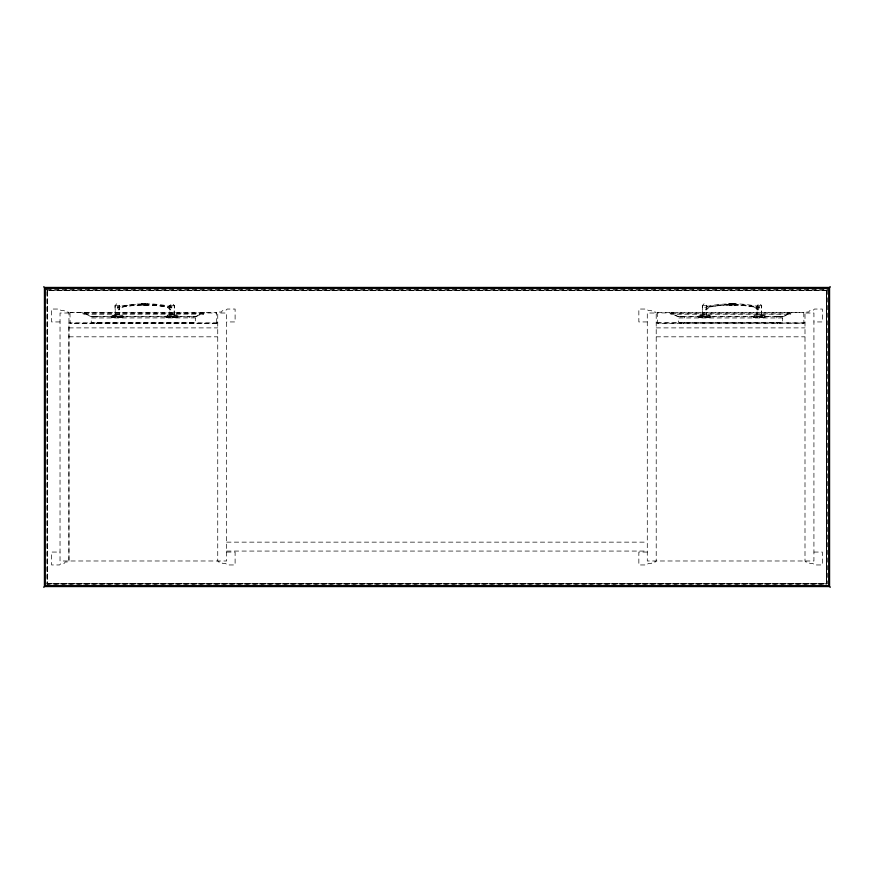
<?xml version="1.0" encoding="UTF-8"?>
<svg xmlns="http://www.w3.org/2000/svg" width="874" height="874" viewBox="0 0 874 874"><rect width="100%" height="100%" fill="white"/><g stroke="black" fill="none" stroke-linecap="round" stroke-linejoin="round"><path stroke-width="0.66" stroke-dasharray="4.37 3.28" d="M171.763 307.954A118.383 118.383 0 0 0 147.881 305.015L147.903 303.923L141.533 303.802L145.652 303.824L141.544 304.414A118.984 118.984 0 0 0 117.542 307.375M759.32 306.774A119.585 119.585 0 0 0 735.198 303.802L728.829 304.414A118.984 118.984 0 0 0 704.826 307.375M115.204 305.692C114.385 310.576 117.706 315.733 112.528 315.842M169.971 305.692L169.775 314.771L169.775 305.692L172.32 303.354L174.429 305.692L174.123 315.099L176.799 315.099L176.909 315.842M702.488 305.692C701.669 310.576 704.99 315.733 699.812 315.842M757.255 305.692L757.07 314.771L757.07 305.692L759.604 303.354L761.724 305.692L761.407 315.099L764.084 315.099L764.204 315.842M759.32 306.796L759.047 307.954A118.383 118.383 0 0 0 735.165 305.015L735.187 303.923L728.818 303.802L735.176 304.414A118.984 118.984 0 0 1 759.189 307.375M97.2 322.364L96.588 323.347A1.759 1.3 -90 0 1 96.206 323.424A1.759 1.3 90 0 0 96.588 323.282M203.828 313.012L204.134 312.488L203.325 314.181M216.523 323.325L69.986 323.183M803.905 312.641L657.204 312.947M683.872 323.282A1.759 1.3 90 0 1 683.49 323.358A1.759 1.3 -90 0 0 683.872 323.347L684.484 322.364M776.735 317.972L776.931 317.164M670.096 313.012L670.839 314.247L790.369 314.181L791.156 312.761M803.763 312.521L803.905 323.227L657.204 322.867L657.456 323.358M82.713 312.641L83.205 314.105L84.057 313.69M60.033 321.938L51.599 321.938L51.599 309.046L59.541 309.046L61.027 310.532L63.507 310.532A1.486 1.486 0 0 1 64.993 312.018L68.227 312.051L68.959 313.012L68.959 560.988L68.096 561.971L64.993 561.982A1.486 1.486 0 0 1 63.507 563.468L61.027 563.468L59.541 564.954L51.599 564.954L51.599 552.062L60.033 552.062M203.576 313.69L83.063 313.69M226.672 552.062L235.106 552.062L235.106 564.954L227.174 564.954L225.678 563.468L223.198 563.468A1.486 1.486 0 0 1 221.712 561.982L218.478 561.949L217.746 560.988L217.746 313.012L218.478 312.051L221.712 312.018A1.486 1.486 0 0 1 223.198 310.532L225.678 310.532L227.174 309.046L235.106 309.046L235.106 321.938L226.672 321.938M788.774 312.597L786.534 315.001M790.85 313.886L670.347 313.69M813.923 552.062L822.358 552.062L822.358 564.954L814.426 564.954L812.94 563.468L810.46 563.468A1.486 1.486 0 0 1 808.963 561.982L805.73 561.949L804.998 560.988L804.998 313.012L805.73 312.051L808.963 312.018A1.486 1.486 0 0 1 810.46 310.532L812.94 310.532L814.426 309.046L822.358 309.046L822.358 321.938L813.923 321.938M759.047 307.954L758.151 309.986L754.317 307.08A118.263 118.263 0 0 0 735.165 305.113L728.85 305.015A118.285 118.285 0 0 0 709.699 307.08L705.864 309.986L704.695 306.774M216.719 322.932L216.686 312.761M84.057 313.755L84.549 312.521M671.341 313.755L671.735 312.597M70.018 312.641L216.719 313.012L216.228 312.455L70.16 312.586M189.494 317.59L189.877 316.858M803.993 322.998L657.696 323.358L657.204 312.881M201.49 312.597L199.239 315.001M174.123 315.099L174.232 305.692M761.407 315.099L761.527 305.692M69.986 312.761L70.117 323.325M216.621 323.172L70.16 323.293M112.593 315.208L122.141 315.208L122.141 315.842M167.36 315.208L167.295 315.842M699.877 315.208L709.426 315.208L709.426 315.842M764.204 315.208L754.743 315.099L754.59 315.842M167.447 315.099L176.756 315.099M115.324 315.099L115.007 305.692L117.116 303.354L119.662 305.692L119.345 315.099L119.465 305.692M702.609 315.099L702.292 305.692L704.411 303.354L706.946 305.692L706.629 315.099L706.749 305.692M111.206 316.18L123.463 316.18L123.3 317.688L111.369 317.688L111.206 316.18L123.463 316.18M165.973 316.18L177.903 315.842L178.067 317.688L166.147 317.688L165.973 316.18L178.23 316.18M46.967 584.018L47.633 583.351M698.49 316.18L710.409 315.842L710.584 317.688L698.665 317.688L698.49 316.18L710.748 316.18M753.268 316.18L765.187 315.842L765.351 317.688L753.432 317.688L753.268 316.18L765.526 316.18M828.803 288.212L826.367 290.649L826.367 583.351L827.033 584.018M787.299 314.345L787.998 313.679M777.161 316.923L777.838 316.464M84.45 312.663L89.072 315.962M671.735 312.663L672.335 312.586M199.239 314.935L195.721 316.574A19.162 13.776 -90 0 1 191.876 316.683L94.763 316.617A19.162 13.776 90 0 1 90.907 316.574L87.389 314.935M784.852 315.962L786.534 314.935M785.715 315.459L783.017 316.574A19.162 13.776 -90 0 1 779.16 316.683L682.048 316.683A19.162 13.776 90 0 1 678.202 316.574L674.684 315.001L672.434 312.597M203.325 314.116L83.554 314.247M197.557 315.896L195.721 316.508A19.162 13.776 90 0 1 191.876 316.683A18.168 13.427 -90 0 0 195.721 316.508A18.168 13.427 90 0 1 191.876 316.617M117.411 306.774L118.58 309.986L122.415 307.08A118.285 118.285 0 0 1 141.566 305.113L147.881 305.113A118.263 118.263 0 0 1 167.021 307.08L170.867 309.986L172.036 306.774A119.585 119.585 0 0 0 147.903 303.802L141.555 305.015A118.383 118.383 0 0 0 117.673 307.954M735.198 303.802L728.85 305.015A118.383 118.383 0 0 0 704.957 307.954M657.576 312.531L803.698 312.553M171.894 307.375A118.984 118.984 0 0 0 147.892 304.414L141.533 303.923A119.465 119.465 0 0 0 117.433 306.894M735.165 305.015L731.079 305.07L731.079 303.802L732.936 304.414L731.079 304.152L732.936 303.802L732.936 305.113L728.85 305.113L735.165 305.015L731.079 303.923M141.533 303.923L145.652 304.414L143.795 304.141M143.795 304.414L145.652 304.152M731.079 304.414L732.936 304.152M778.024 316.497L779.16 316.617A19.162 13.776 90 0 0 783.017 316.574A18.168 13.427 90 0 1 779.16 316.617A18.168 13.427 -90 0 0 783.017 316.508M147.881 305.015L143.795 305.113L143.795 303.802L145.652 303.824L145.652 305.113L141.555 305.113L147.881 305.015L143.795 303.923M732.008 303.923L732.936 303.901L728.818 303.923A119.465 119.465 0 0 0 704.717 306.894M46.89 289.906L827.11 289.906M46.967 289.982L827.033 289.982M826.848 290.179L47.152 290.179L47.152 583.821L826.848 583.821M826.662 290.354L47.338 290.354L47.338 583.646M826.465 290.55L47.535 290.55L47.535 583.45L826.465 583.45M731.079 303.824L732.936 303.901M728.818 303.802L735.187 303.923M731.079 305.015L732.008 305.015M115.007 305.692L119.662 305.692M169.775 305.692L174.429 305.692M702.292 305.692L706.946 305.692M757.07 305.692L761.724 305.692M68.959 313.012L60.033 313.012L60.033 560.988L226.672 560.988L226.672 313.012L217.746 313.012M647.284 552.062L638.85 552.062L638.85 564.954L646.793 564.954L648.279 563.468L650.759 563.468A1.486 1.486 0 0 0 652.244 561.982L655.478 561.949L656.21 560.988L656.21 313.012L647.284 313.012L647.284 560.988L813.923 560.988L813.923 313.012L804.998 313.012M115.007 314.771L119.662 314.771M169.775 314.771L174.429 314.771M702.292 314.771L706.946 314.771M757.07 314.771L761.724 314.771M92.83 316.749L193.81 316.814M680.114 316.814L781.094 316.749M111.206 317.524L123.463 317.524M165.973 317.524L178.23 317.524M698.49 317.524L710.748 317.524M753.268 317.524L765.526 317.524M647.284 321.938L638.85 321.938L638.85 309.046L646.793 309.046L648.279 310.532L650.759 310.532A1.486 1.486 0 0 1 652.244 312.018L655.478 312.051L656.21 313.012M217.713 322.932L68.926 322.932L68.926 560.988M656.21 322.932L804.998 322.932M68.926 327.892L217.713 327.892M656.21 327.892L804.998 327.892M68.926 336.818L217.713 336.818M656.21 336.818L804.998 336.818M226.672 542.142L647.284 542.142M226.672 551.068L647.284 551.068M47.436 583.548L826.564 583.548L826.564 290.452M46.89 584.094L827.11 584.094M144.723 303.879L145.652 303.901M143.795 305.07L145.652 305.059M203.085 314.247L202.582 313.69M731.079 304.141L732.936 304.414M683.184 316.432L683.741 316.683M95.9 316.432L96.61 316.792M96.096 316.53L94.763 316.683A18.168 13.427 90 0 1 90.907 316.574M676.367 315.896L677.263 316.246M790.238 314.236L789.484 312.597M201.97 312.466L202.582 313.755M777.347 323.282L776.735 322.364M777.336 323.347A1.857 1.333 90 0 0 777.718 323.424A1.759 1.3 -90 0 1 777.347 323.347L777.019 323.074M189.833 323.162L190.051 323.347A1.857 1.333 90 0 0 190.434 323.424M96.282 316.53L96.992 317.229M674.684 314.935L675.504 315.459M189.942 323.293L189.44 322.364M754.317 307.08L758.151 309.986M45.197 288.212L47.633 290.649M673.209 313.679L672.565 312.816M684.287 317.164L684.484 317.972M789.626 312.947L789.888 313.886M826.99 290.037L826.99 583.963L47.01 583.963L47.01 290.037M826.924 290.102L826.924 583.898M826.76 290.255L826.76 583.745M195.394 317.907L91.246 317.972L91.246 322.43L195.394 322.364L195.394 317.907M782.678 317.972L678.53 317.972L678.53 322.43L782.678 322.43L782.678 317.907M678.202 316.508A18.168 13.427 90 0 0 682.048 316.617A18.168 13.427 -90 0 1 678.202 316.574"/><path stroke-width="1.31" d="M43.7 587.284L45.197 585.788L828.803 585.788L830.3 587.284M43.7 286.716L45.197 288.212L828.803 288.212L830.3 286.716M828.803 288.212L828.803 585.788M45.197 288.212L45.197 585.788M829.557 287.459L44.443 287.459L44.443 586.541L829.557 586.541L829.557 287.459"/></g></svg>
